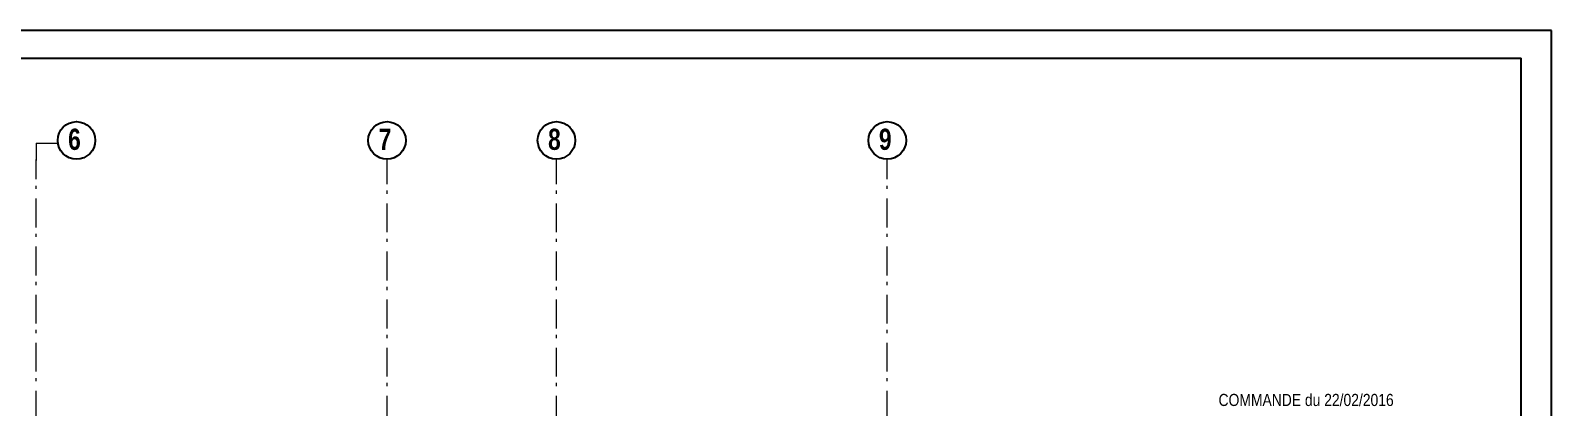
# Model space of a CAD drawing. Header units: centimetres. Extents: x 29921 to 42652, y -19090 to -11306.
# Drawn here: x 40141 to 42652, y -13968 to -13347 of the extents above; entities that cross this region are included whole.
import ezdxf
from ezdxf.enums import TextEntityAlignment as Align

# ---------------------------------------------------------------- set-up
doc = ezdxf.new("R2010")
doc.units = ezdxf.units.CM
doc.header["$LTSCALE"] = 25.4
doc.linetypes.add('Style de ligne -6', pattern=[1.04164, 0.625, -0.20828, 0.06943, -0.13893])
doc.linetypes.add('TIRETPTX2', pattern=[50.8, 25.4, -12.7, 0, -12.7])
doc.layers.add('01_cote_gen', color=4, linetype='Continuous')
doc.layers.add('01_texte', color=230, linetype='Continuous')
doc.layers.add('01_tram_axes', color=2, linetype='TIRETPTX2', lineweight=9)
doc.layers.add('B Général', color=7, linetype='Continuous', lineweight=5)
doc.styles.add('impact', font='impact.ttf')
doc.styles.add('STYLE2', font='ARIALN.TTF')

msp = doc.modelspace()

# ---------------------------------------------------------------- linework, layer by layer
at = {"layer": '01_cote_gen'}
for p, q in [((42651.79, -13346.82), (35661.79, -13346.82)), ((42651.79, -16061.82), (42651.79, -13346.82))]:
    msp.add_line(p, q, dxfattribs=at)
at = {"layer": '01_texte'}
for p in [(35711.79, -13392.7), (42601.79, -16061.82)]:
    msp.add_line(p, (42601.79, -13392.7), dxfattribs=at)
for centre in [(40217.45, -13528.46), (40729.93, -13528.46), (41009.53, -13528.46), (41555.53, -13528.46)]:
    msp.add_circle(centre, 30.98, dxfattribs=at)
at = {"layer": '01_tram_axes', "ltscale": 2}
for q in [(40186.47, -13533.1), (40151.01, -13561.64)]:
    msp.add_line((40150.93, -13533.1), q, dxfattribs=at)
at = {"layer": 'B Général', "color": 1, "linetype": 'Style de ligne -6', "lineweight": 13, "ltscale": 3, "true_color": 0xff0000}
for p, q in [((40151.04, -15656.31), (40151.01, -13560.02)), ((40730.04, -15743.85), (40730.01, -13560.02)), ((41009.55, -15743.85), (41009.53, -13560.02)), ((41555.48, -15656.31), (41555.48, -13560.02))]:
    msp.add_line(p, q, dxfattribs=at)

# ---------------------------------------------------------------- texts
at = {"layer": '01_texte', "style": 'impact'}
for s, p in [('6', (40214.11, -13526.58)), ('7', (40726.59, -13526.58)), ('8', (41006.19, -13526.58)), ('9', (41552.19, -13526.58))]:
    msp.add_text(s, height=35, dxfattribs=at).set_placement(p, align=Align.MIDDLE_CENTER)
at = {"layer": '01_texte', "ltscale": 30, "style": 'STYLE2'}
msp.add_text('COMMANDE du 22/02/2016', height=20, dxfattribs=at).set_placement((42246.72, -13956.93), align=Align.MIDDLE_CENTER)

doc.saveas('drawing.dxf')
